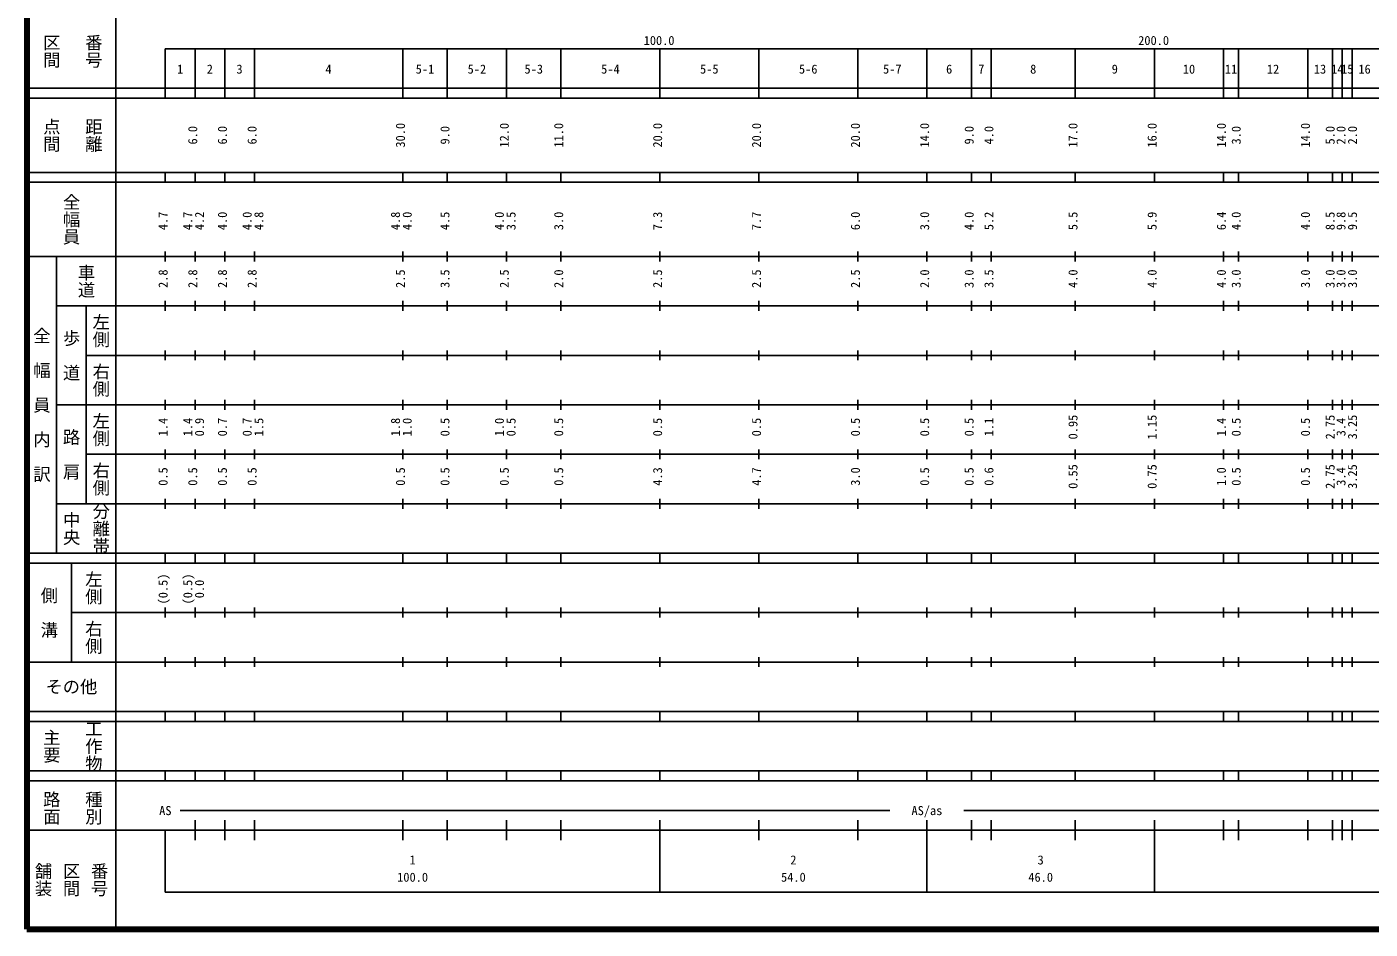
# Model space of a CAD drawing. Units: millimetres on the paper, enlarged 1000 times. Extents: x 40000 to 680000, y 20000 to 380000.
# Drawn here: x 40000 to 311628, y 20000 to 202409 of the extents above; entities that cross this region are included whole.
import ezdxf
from ezdxf.enums import TextEntityAlignment as Align

# ---------------------------------------------------------------- set-up
doc = ezdxf.new("R2010")
doc.units = ezdxf.units.MM
doc.header["$LTSCALE"] = 1000
doc.layers.add('M-TTL', color=2, linetype='Continuous', lineweight=140)
doc.layers.add('M-TTL-BAND', color=7, linetype='Continuous', lineweight=25)
doc.styles.add('@ＭＳ ゴシック', font='')
doc.styles.add('ＭＳ ゴシック', font='')
doc.styles.get('@ＭＳ ゴシック').set_extended_font_data('@MS Gothic')
doc.styles.get('ＭＳ ゴシック').set_extended_font_data('MS Gothic')

msp = doc.modelspace()

# ---------------------------------------------------------------- linework, layer by layer
at = {"layer": 'M-TTL'}
for p, q in [((40000, 380000), (40000, 20000)), ((40000, 20000), (680000, 20000))]:
    msp.add_line(p, q, dxfattribs=at)
at = {"layer": 'M-TTL-BAND'}
for p, q in [((58000, 370000), (58000, 20000)), ((68000, 198000), (579000, 198000)), ((68000, 198000), (68000, 188000)), ((74000, 188000), (74000, 198000)), ((80000, 188000), (80000, 198000)), ((86000, 188000), (86000, 198000)), ((116000, 188000), (116000, 198000)), ((125000, 188000), (125000, 198000)), ((137000, 188000), (137000, 198000)), ((148000, 188000), (148000, 198000)), ((168000, 188000), (168000, 198000)), ((188000, 188000), (188000, 198000)), ((208000, 188000), (208000, 198000)), ((222000, 188000), (222000, 198000)), ((231000, 188000), (231000, 198000)), ((235000, 188000), (235000, 198000)), ((252000, 188000), (252000, 198000)), ((268000, 188000), (268000, 198000)), ((282000, 188000), (282000, 198000)), ((285000, 188000), (285000, 198000)), ((299000, 188000), (299000, 198000)), ((304000, 188000), (304000, 198000)), ((306000, 188000), (306000, 198000)), ((308000, 188000), (308000, 198000)), ((40000, 190000), (579000, 190000)), ((40000, 188000), (579000, 188000)), ((40000, 173000), (579000, 173000)), ((68000, 171000), (68000, 173000)), ((74000, 171000), (74000, 173000)), ((80000, 171000), (80000, 173000)), ((86000, 171000), (86000, 173000)), ((116000, 171000), (116000, 173000)), ((125000, 171000), (125000, 173000)), ((137000, 171000), (137000, 173000)), ((148000, 171000), (148000, 173000)), ((168000, 171000), (168000, 173000)), ((188000, 171000), (188000, 173000)), ((208000, 171000), (208000, 173000)), ((222000, 171000), (222000, 173000)), ((231000, 171000), (231000, 173000)), ((235000, 171000), (235000, 173000)), ((252000, 171000), (252000, 173000)), ((268000, 171000), (268000, 173000)), ((282000, 171000), (282000, 173000)), ((285000, 171000), (285000, 173000)), ((299000, 171000), (299000, 173000)), ((304000, 171000), (304000, 173000)), ((306000, 171000), (306000, 173000)), ((308000, 171000), (308000, 173000)), ((40000, 171000), (579000, 171000)), ((40000, 156000), (579000, 156000)), ((46000, 96000), (46000, 156000)), ((68000, 155000), (68000, 157000)), ((74000, 155000), (74000, 157000)), ((80000, 155000), (80000, 157000)), ((86000, 155000), (86000, 157000)), ((116000, 155000), (116000, 157000)), ((125000, 155000), (125000, 157000)), ((137000, 155000), (137000, 157000)), ((148000, 155000), (148000, 157000)), ((168000, 155000), (168000, 157000)), ((188000, 155000), (188000, 157000)), ((208000, 155000), (208000, 157000)), ((222000, 155000), (222000, 157000)), ((231000, 155000), (231000, 157000)), ((235000, 155000), (235000, 157000)), ((252000, 155000), (252000, 157000)), ((268000, 155000), (268000, 157000)), ((282000, 155000), (282000, 157000)), ((285000, 155000), (285000, 157000)), ((299000, 155000), (299000, 157000)), ((304000, 155000), (304000, 157000)), ((306000, 155000), (306000, 157000)), ((308000, 155000), (308000, 157000)), ((68000, 145000), (68000, 147000)), ((74000, 145000), (74000, 147000)), ((80000, 145000), (80000, 147000)), ((86000, 145000), (86000, 147000)), ((116000, 145000), (116000, 147000)), ((125000, 145000), (125000, 147000)), ((137000, 145000), (137000, 147000)), ((148000, 145000), (148000, 147000)), ((168000, 145000), (168000, 147000)), ((188000, 145000), (188000, 147000)), ((208000, 145000), (208000, 147000)), ((222000, 145000), (222000, 147000)), ((231000, 145000), (231000, 147000)), ((235000, 145000), (235000, 147000)), ((252000, 145000), (252000, 147000)), ((268000, 145000), (268000, 147000)), ((282000, 145000), (282000, 147000)), ((285000, 145000), (285000, 147000)), ((299000, 145000), (299000, 147000)), ((304000, 145000), (304000, 147000)), ((306000, 145000), (306000, 147000)), ((308000, 145000), (308000, 147000)), ((46000, 146000), (579000, 146000)), ((52000, 146000), (52000, 106000)), ((52000, 136000), (579000, 136000)), ((68000, 135000), (68000, 137000)), ((74000, 135000), (74000, 137000)), ((80000, 135000), (80000, 137000)), ((86000, 135000), (86000, 137000)), ((116000, 135000), (116000, 137000)), ((125000, 135000), (125000, 137000)), ((137000, 135000), (137000, 137000)), ((148000, 135000), (148000, 137000)), ((168000, 135000), (168000, 137000)), ((188000, 135000), (188000, 137000)), ((208000, 135000), (208000, 137000)), ((222000, 135000), (222000, 137000)), ((231000, 135000), (231000, 137000)), ((235000, 135000), (235000, 137000)), ((252000, 135000), (252000, 137000)), ((268000, 135000), (268000, 137000)), ((282000, 135000), (282000, 137000)), ((285000, 135000), (285000, 137000)), ((299000, 135000), (299000, 137000)), ((304000, 135000), (304000, 137000)), ((306000, 135000), (306000, 137000)), ((308000, 135000), (308000, 137000)), ((46000, 126000), (579000, 126000)), ((68000, 125000), (68000, 127000)), ((74000, 125000), (74000, 127000)), ((80000, 125000), (80000, 127000)), ((86000, 125000), (86000, 127000)), ((116000, 125000), (116000, 127000)), ((125000, 125000), (125000, 127000)), ((137000, 125000), (137000, 127000)), ((148000, 125000), (148000, 127000)), ((168000, 125000), (168000, 127000)), ((188000, 125000), (188000, 127000)), ((208000, 125000), (208000, 127000)), ((222000, 125000), (222000, 127000)), ((231000, 125000), (231000, 127000)), ((235000, 125000), (235000, 127000)), ((252000, 125000), (252000, 127000)), ((268000, 125000), (268000, 127000)), ((282000, 125000), (282000, 127000)), ((285000, 125000), (285000, 127000)), ((299000, 125000), (299000, 127000)), ((304000, 125000), (304000, 127000)), ((306000, 125000), (306000, 127000)), ((308000, 125000), (308000, 127000)), ((68000, 115000), (68000, 117000)), ((74000, 115000), (74000, 117000)), ((80000, 115000), (80000, 117000)), ((86000, 115000), (86000, 117000)), ((116000, 115000), (116000, 117000)), ((125000, 115000), (125000, 117000)), ((137000, 115000), (137000, 117000)), ((148000, 115000), (148000, 117000)), ((168000, 115000), (168000, 117000)), ((188000, 115000), (188000, 117000)), ((208000, 115000), (208000, 117000)), ((222000, 115000), (222000, 117000)), ((231000, 115000), (231000, 117000)), ((235000, 115000), (235000, 117000)), ((252000, 115000), (252000, 117000)), ((268000, 115000), (268000, 117000)), ((282000, 115000), (282000, 117000)), ((285000, 115000), (285000, 117000)), ((299000, 115000), (299000, 117000)), ((304000, 115000), (304000, 117000)), ((306000, 115000), (306000, 117000)), ((308000, 115000), (308000, 117000)), ((52000, 116000), (579000, 116000)), ((46000, 106000), (579000, 106000)), ((68000, 105000), (68000, 107000)), ((74000, 105000), (74000, 107000)), ((80000, 105000), (80000, 107000)), ((86000, 105000), (86000, 107000)), ((116000, 105000), (116000, 107000)), ((125000, 105000), (125000, 107000)), ((137000, 105000), (137000, 107000)), ((148000, 105000), (148000, 107000)), ((168000, 105000), (168000, 107000)), ((188000, 105000), (188000, 107000)), ((208000, 105000), (208000, 107000)), ((222000, 105000), (222000, 107000)), ((231000, 105000), (231000, 107000)), ((235000, 105000), (235000, 107000)), ((252000, 105000), (252000, 107000)), ((268000, 105000), (268000, 107000)), ((282000, 105000), (282000, 107000)), ((285000, 105000), (285000, 107000)), ((299000, 105000), (299000, 107000)), ((304000, 105000), (304000, 107000)), ((306000, 105000), (306000, 107000)), ((308000, 105000), (308000, 107000)), ((40000, 96000), (579000, 96000)), ((68000, 94000), (68000, 96000)), ((74000, 94000), (74000, 96000)), ((80000, 94000), (80000, 96000)), ((86000, 94000), (86000, 96000)), ((116000, 94000), (116000, 96000)), ((125000, 94000), (125000, 96000)), ((137000, 94000), (137000, 96000)), ((148000, 94000), (148000, 96000)), ((168000, 94000), (168000, 96000)), ((188000, 94000), (188000, 96000)), ((208000, 94000), (208000, 96000)), ((222000, 94000), (222000, 96000)), ((231000, 94000), (231000, 96000)), ((235000, 94000), (235000, 96000)), ((252000, 94000), (252000, 96000)), ((268000, 94000), (268000, 96000)), ((282000, 94000), (282000, 96000)), ((285000, 94000), (285000, 96000)), ((299000, 94000), (299000, 96000)), ((304000, 94000), (304000, 96000)), ((306000, 94000), (306000, 96000)), ((308000, 94000), (308000, 96000)), ((40000, 94000), (579000, 94000)), ((49000, 94000), (49000, 74000)), ((68000, 83000), (68000, 85000)), ((74000, 83000), (74000, 85000)), ((80000, 83000), (80000, 85000)), ((86000, 83000), (86000, 85000)), ((116000, 83000), (116000, 85000)), ((125000, 83000), (125000, 85000)), ((137000, 83000), (137000, 85000)), ((148000, 83000), (148000, 85000)), ((168000, 83000), (168000, 85000)), ((188000, 83000), (188000, 85000)), ((208000, 83000), (208000, 85000)), ((222000, 83000), (222000, 85000)), ((231000, 83000), (231000, 85000)), ((235000, 83000), (235000, 85000)), ((252000, 83000), (252000, 85000)), ((268000, 83000), (268000, 85000)), ((282000, 83000), (282000, 85000)), ((285000, 83000), (285000, 85000)), ((299000, 83000), (299000, 85000)), ((304000, 83000), (304000, 85000)), ((306000, 83000), (306000, 85000)), ((308000, 83000), (308000, 85000)), ((49000, 84000), (579000, 84000)), ((40000, 74000), (579000, 74000)), ((68000, 73000), (68000, 75000)), ((74000, 73000), (74000, 75000)), ((80000, 73000), (80000, 75000)), ((86000, 73000), (86000, 75000)), ((116000, 73000), (116000, 75000)), ((125000, 73000), (125000, 75000)), ((137000, 73000), (137000, 75000)), ((148000, 73000), (148000, 75000)), ((168000, 73000), (168000, 75000)), ((188000, 73000), (188000, 75000)), ((208000, 73000), (208000, 75000)), ((222000, 73000), (222000, 75000)), ((231000, 73000), (231000, 75000)), ((235000, 73000), (235000, 75000)), ((252000, 73000), (252000, 75000)), ((268000, 73000), (268000, 75000)), ((282000, 73000), (282000, 75000)), ((285000, 73000), (285000, 75000)), ((299000, 73000), (299000, 75000)), ((304000, 73000), (304000, 75000)), ((306000, 73000), (306000, 75000)), ((308000, 73000), (308000, 75000)), ((40000, 64000), (579000, 64000)), ((68000, 62000), (68000, 64000)), ((74000, 62000), (74000, 64000)), ((80000, 62000), (80000, 64000)), ((86000, 62000), (86000, 64000)), ((116000, 62000), (116000, 64000)), ((125000, 62000), (125000, 64000)), ((137000, 62000), (137000, 64000)), ((148000, 62000), (148000, 64000)), ((168000, 62000), (168000, 64000)), ((188000, 62000), (188000, 64000)), ((208000, 62000), (208000, 64000)), ((222000, 62000), (222000, 64000)), ((231000, 62000), (231000, 64000)), ((235000, 62000), (235000, 64000)), ((252000, 62000), (252000, 64000)), ((268000, 62000), (268000, 64000)), ((282000, 62000), (282000, 64000)), ((285000, 62000), (285000, 64000)), ((299000, 62000), (299000, 64000)), ((304000, 62000), (304000, 64000)), ((306000, 62000), (306000, 64000)), ((308000, 62000), (308000, 64000)), ((40000, 62000), (579000, 62000)), ((40000, 52000), (579000, 52000)), ((68000, 50000), (68000, 52000)), ((74000, 50000), (74000, 52000)), ((80000, 50000), (80000, 52000)), ((86000, 50000), (86000, 52000)), ((116000, 50000), (116000, 52000)), ((125000, 50000), (125000, 52000)), ((137000, 50000), (137000, 52000)), ((148000, 50000), (148000, 52000)), ((168000, 50000), (168000, 52000)), ((188000, 50000), (188000, 52000)), ((208000, 50000), (208000, 52000)), ((222000, 50000), (222000, 52000)), ((231000, 50000), (231000, 52000)), ((235000, 50000), (235000, 52000)), ((252000, 50000), (252000, 52000)), ((268000, 50000), (268000, 52000)), ((282000, 50000), (282000, 52000)), ((285000, 50000), (285000, 52000)), ((299000, 50000), (299000, 52000)), ((304000, 50000), (304000, 52000)), ((306000, 50000), (306000, 52000)), ((308000, 50000), (308000, 52000)), ((40000, 50000), (579000, 50000)), ((71000, 44000), (214500, 44000)), ((229500, 44000), (565000, 44000)), ((74000, 38000), (74000, 42000)), ((80000, 38000), (80000, 42000)), ((86000, 38000), (86000, 42000)), ((116000, 38000), (116000, 42000)), ((125000, 38000), (125000, 42000)), ((137000, 38000), (137000, 42000)), ((148000, 38000), (148000, 42000)), ((168000, 27500), (168000, 42000)), ((188000, 38000), (188000, 42000)), ((208000, 38000), (208000, 42000)), ((222000, 27500), (222000, 42000)), ((231000, 38000), (231000, 42000)), ((235000, 38000), (235000, 42000)), ((252000, 38000), (252000, 42000)), ((268000, 27500), (268000, 42000)), ((282000, 38000), (282000, 42000)), ((285000, 38000), (285000, 42000)), ((299000, 38000), (299000, 42000)), ((304000, 38000), (304000, 42000)), ((306000, 38000), (306000, 42000)), ((308000, 38000), (308000, 42000)), ((40000, 40000), (579000, 40000)), ((68000, 40000), (68000, 27500)), ((68000, 27500), (579000, 27500))]:
    msp.add_line(p, q, dxfattribs=at)

# ---------------------------------------------------------------- texts
at = {"layer": 'M-TTL-BAND', "style": '@ＭＳ ゴシック'}
for s, p in [('区間', (45000, 197500)), ('番号', (53500, 197500)), ('点間', (45000, 180500)), ('距離', (53500, 180500)), ('全幅員', (49000, 163500)), ('車道', (52000, 151000)), ('左側', (55000, 141000)), ('全\u3000幅\u3000員\u3000内\u3000訳', (43000, 126000)), ('歩\u3000道', (49000, 136000)), ('右側', (55000, 131000)), ('左側', (55000, 121000)), ('路\u3000肩', (49000, 116000)), ('右側', (55000, 111000)), ('分離帯', (55000, 101000)), ('中央', (49000, 101000)), ('左側', (53500, 89000)), ('側\u3000溝', (44500, 84000)), ('右側', (53500, 79000)), ('主要', (45000, 57000)), ('工作物', (53500, 57000)), ('路面', (45000, 44500)), ('種別', (53500, 44500)), ('舗装', (43333, 30000)), ('区間', (49000, 30000)), ('番号', (54667, 30000))]:
    msp.add_text(s, height=2566, rotation=270, dxfattribs=at).set_placement(p, align=Align.MIDDLE_CENTER)
at = {"layer": 'M-TTL-BAND', "style": 'ＭＳ ゴシック'}
for s, p in [('100.0', (167844, 198195)), ('200.0', (267844, 198195)), ('1', (71000, 192405)), ('2', (77000, 192405)), ('3', (83000, 192405)), ('4', (101000, 192405)), ('5-1', (120500, 192405)), ('5-2', (131000, 192405)), ('5-3', (142500, 192405)), ('5-4', (158000, 192405)), ('5-5', (178000, 192405)), ('5-6', (198000, 192405)), ('5-7', (215000, 192405)), ('6', (226500, 192405)), ('7', (233000, 192405)), ('8', (243500, 192405)), ('9', (260000, 192405)), ('10', (275000, 192405)), ('11', (283500, 192405)), ('12', (292000, 192405)), ('13', (301500, 192405)), ('14', (305000, 192405)), ('15', (307000, 192405)), ('16', (310500, 192405)), ('AS', (68000, 42500)), ('AS/as', (222000, 42500)), ('1', (118000, 32523)), ('2', (195000, 32523)), ('3', (245000, 32523)), ('100.0', (118000, 29033)), ('54.0', (195000, 29033)), ('46.0', (245000, 29033))]:
    msp.add_text(s, height=1833, dxfattribs=at).set_placement(p, align=Align.BOTTOM_CENTER)
for s, p in [('6.0', (75000, 180500)), ('6.0', (81000, 180500)), ('6.0', (87000, 180500)), ('30.0', (117000, 180500)), ('9.0', (126000, 180500)), ('12.0', (138000, 180500)), ('11.0', (149000, 180500)), ('20.0', (169000, 180500)), ('20.0', (189000, 180500)), ('20.0', (209000, 180500)), ('14.0', (223000, 180500)), ('9.0', (232000, 180500)), ('4.0', (236000, 180500)), ('17.0', (253000, 180500)), ('16.0', (269000, 180500)), ('14.0', (283000, 180500)), ('3.0', (286000, 180500)), ('14.0', (300000, 180500)), ('5.0', (305000, 180500)), ('2.0', (307192, 180500)), ('2.0', (309519, 180500)), ('4.7', (69000, 163174)), ('4.7', (74000, 163174)), ('4.2', (76370, 163174)), ('4.0', (81000, 163174)), ('4.0', (86000, 163174)), ('4.8', (88370, 163174)), ('4.8', (116000, 163174)), ('4.0', (118370, 163174)), ('4.5', (126000, 163174)), ('4.0', (137000, 163174)), ('3.5', (139370, 163174)), ('3.0', (149000, 163174)), ('7.3', (169000, 163174)), ('7.7', (189000, 163174)), ('6.0', (209000, 163174)), ('3.0', (223000, 163174)), ('4.0', (232000, 163174)), ('5.2', (236000, 163174)), ('5.5', (253000, 163174)), ('5.9', (269000, 163174)), ('6.4', (283000, 163174)), ('4.0', (286000, 163174)), ('4.0', (300000, 163174)), ('8.5', (305000, 163174)), ('9.8', (307192, 163174)), ('9.5', (309519, 163174)), ('2.8', (69000, 151500)), ('2.8', (75000, 151500)), ('2.8', (81000, 151500)), ('2.8', (87000, 151500)), ('2.5', (117000, 151500)), ('3.5', (126000, 151500)), ('2.5', (138000, 151500)), ('2.0', (149000, 151500)), ('2.5', (169000, 151500)), ('2.5', (189000, 151500)), ('2.5', (209000, 151500)), ('2.0', (223000, 151500)), ('3.0', (232000, 151500)), ('3.5', (236000, 151500)), ('4.0', (253000, 151500)), ('4.0', (269000, 151500)), ('4.0', (283000, 151500)), ('3.0', (286000, 151500)), ('3.0', (300000, 151500)), ('3.0', (305000, 151500)), ('3.0', (307192, 151500)), ('3.0', (309519, 151500)), ('1.4', (69000, 121500)), ('1.4', (74000, 121500)), ('0.9', (76370, 121500)), ('0.7', (81000, 121500)), ('0.7', (86000, 121500)), ('1.5', (88370, 121500)), ('1.8', (116000, 121500)), ('1.0', (118370, 121500)), ('0.5', (126000, 121500)), ('1.0', (137000, 121500)), ('0.5', (139370, 121500)), ('0.5', (149000, 121500)), ('0.5', (169000, 121500)), ('0.5', (189000, 121500)), ('0.5', (209000, 121500)), ('0.5', (223000, 121500)), ('0.5', (232000, 121500)), ('1.1', (236000, 121500)), ('0.95', (253000, 121500)), ('1.15', (269000, 121500)), ('1.4', (283000, 121500)), ('0.5', (286000, 121500)), ('0.5', (300000, 121500)), ('2.75', (305000, 121500)), ('3.4', (307192, 121500)), ('3.25', (309519, 121500)), ('0.5', (69000, 111500)), ('0.5', (75000, 111500)), ('0.5', (81000, 111500)), ('0.5', (87000, 111500)), ('0.5', (117000, 111500)), ('0.5', (126000, 111500)), ('0.5', (138000, 111500)), ('0.5', (149000, 111500)), ('4.3', (169000, 111500)), ('4.7', (189000, 111500)), ('3.0', (209000, 111500)), ('0.5', (223000, 111500)), ('0.5', (232000, 111500)), ('0.6', (236000, 111500)), ('0.55', (253000, 111500)), ('0.75', (269000, 111500)), ('1.0', (283000, 111500)), ('0.5', (286000, 111500)), ('0.5', (300000, 111500)), ('2.75', (305000, 111500)), ('3.4', (307192, 111500)), ('3.25', (309519, 111500)), ('(0.5)', (69000, 88764)), ('(0.5)', (74000, 88764)), ('0.0', (76370, 88764))]:
    msp.add_text(s, height=1833, rotation=90, dxfattribs=at).set_placement(p, align=Align.BOTTOM_CENTER)
msp.add_text('その他', height=2566, dxfattribs=at).set_placement((49000, 69000), align=Align.MIDDLE_CENTER)

doc.saveas('drawing.dxf')
